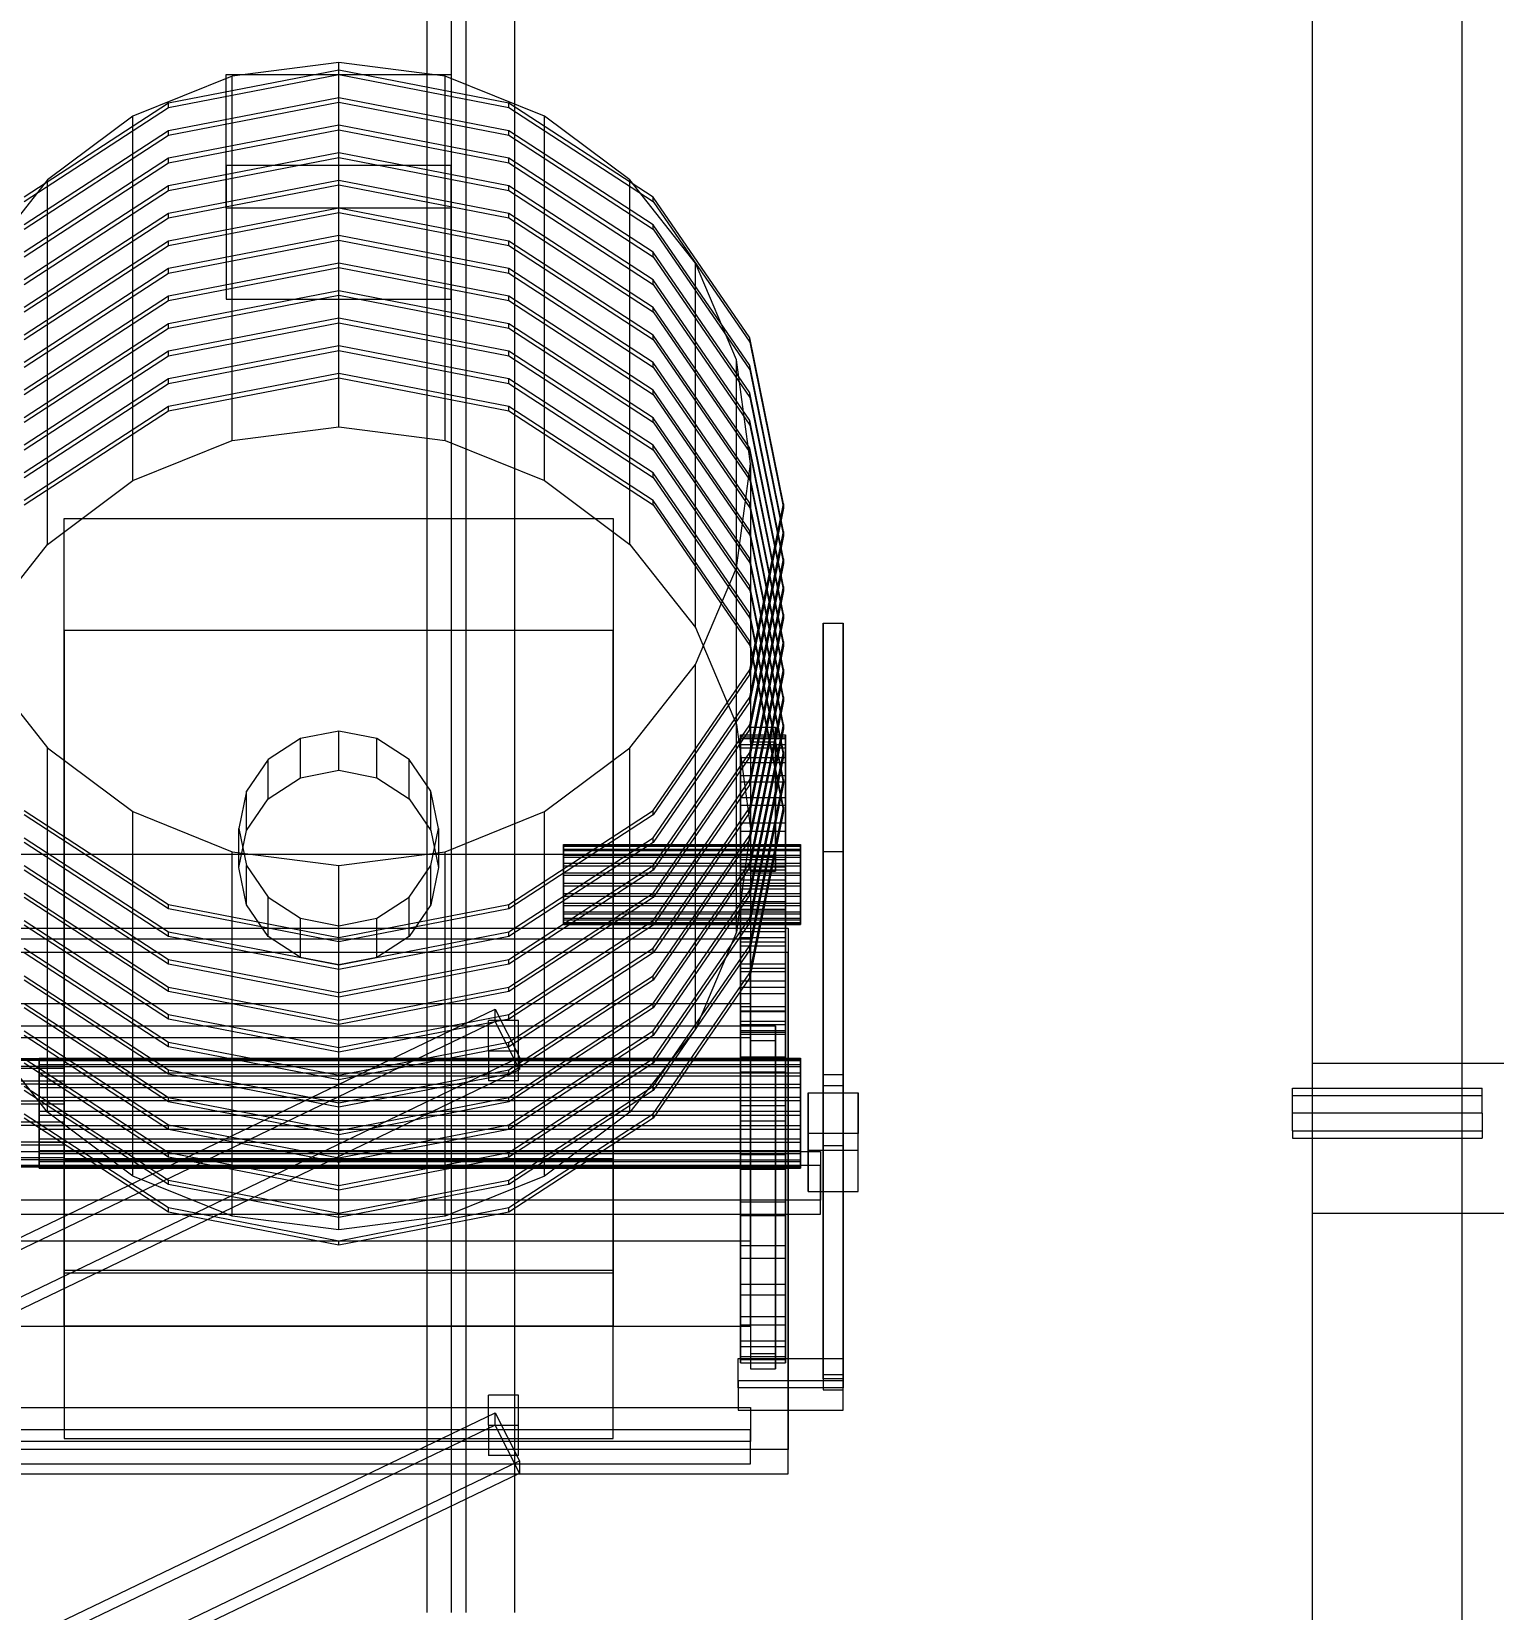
# Model space of a CAD drawing. Header units: millimetres. Extents: x -1970 to 59977, y -50268 to 6837.
# Drawn here: x 1557 to 2142, y -32699 to -32067 of the extents above; entities that cross this region are included whole.
import ezdxf

# ---------------------------------------------------------------- set-up
doc = ezdxf.new("R2010")
doc.units = ezdxf.units.MM
for name, color, linetype, lineweight in [('COTAS_P', 1, 'Continuous', 0), ('frontal_C03', 7, 'Continuous', 0), ('frontal_dosificador', 7, 'Continuous', 0), ('frontal_tolva', 7, 'Continuous', 0)]:
    doc.layers.add(name, color=color, linetype=linetype, lineweight=lineweight)
doc.dimstyles.new('R19_100', dxfattribs={"dimtxt": 250, "dimasz": 150, "dimexe": 150, "dimexo": 80, "dimgap": 100, "dimtad": 1, "dimtih": 1, "dimtoh": 1, "dimdsep": 46, "dimcen": 0.09, "dimadec": 0, "dimazin": 0, "dimtfac": 1, "dimtdec": 4, "dimtofl": 0, "dimtmove": 0, "dimatfit": 3, "dimfxl": 1, "dimtolj": 1, "dimtzin": 0, "dimarcsym": 0})

# ---------------------------------------------------------------- blocks, each defined once
blk = doc.blocks.new('*D40')
at = {"layer": 'COTAS_P', "color": 0, "lineweight": -2, "transparency": 16777216}
for p, q in [((2130, -31400), (2900, -31400)), ((2750, -33850), (2750, -31550)), ((2130, -34000), (2900, -34000))]:
    blk.add_line(p, q, dxfattribs=at)
at = {"layer": 'COTAS_P', "color": 0, "transparency": 16777216}
for points in [[(2725, -31550), (2775, -31550), (2750, -31400)], [(2725, -33850), (2775, -33850), (2750, -34000)]]:
    blk.add_solid(points, dxfattribs=at)
at = {"layer": 'Defpoints', "color": 0, "transparency": 16777216}
for p in [(2050, -31400), (2750, -31400), (2050, -34000)]:
    blk.add_point(p, dxfattribs=at)

msp = doc.modelspace()

# ---------------------------------------------------------------- linework, layer by layer
at = {"layer": 'frontal_C03'}
for p, q in [((1680, -32079.193), (1637.295, -32084.671)), ((1722.705, -32084.671), (1680, -32079.193)), ((1680, -32225.167), (1680, -32079.193)), ((1637.295, -32084.671), (1597.5, -32100.734)), ((1680, -32082.312), (1611.806, -32095.53)), ((1611.806, -32097.327), (1680, -32084.109)), ((1635, -32120.481), (1635, -32083.987)), ((1635, -32083.987), (1725, -32083.987)), ((1635, -32137.583), (1635, -32083.987)), ((1637.295, -32230.646), (1637.295, -32084.671)), ((1748.194, -32095.53), (1680, -32082.312)), ((1680, -32084.109), (1680, -32082.312)), ((1680, -32084.109), (1748.194, -32097.327)), ((1762.5, -32100.734), (1722.705, -32084.671)), ((1722.705, -32230.646), (1722.705, -32084.671)), ((1725, -32083.987), (1725, -32120.481)), ((1725, -32083.987), (1725, -32137.583)), ((1680, -32093.354), (1611.806, -32106.572)), ((1748.194, -32106.572), (1680, -32093.354)), ((1680, -32095.151), (1680, -32093.354)), ((1611.806, -32095.53), (1553.994, -32133.173)), ((1553.994, -32134.969), (1611.806, -32097.327)), ((1611.806, -32108.369), (1680, -32095.151)), ((1611.806, -32097.327), (1611.806, -32095.53)), ((1680, -32095.151), (1748.194, -32108.369)), ((1806.006, -32133.173), (1748.194, -32095.53)), ((1748.194, -32097.327), (1748.194, -32095.53)), ((1748.194, -32097.327), (1806.006, -32134.969)), ((1611.806, -32106.572), (1553.994, -32144.214)), ((1597.5, -32100.734), (1563.327, -32126.286)), ((1597.5, -32246.708), (1597.5, -32100.734)), ((1680, -32104.396), (1611.806, -32117.614)), ((1611.806, -32119.41), (1680, -32106.192)), ((1611.806, -32108.369), (1611.806, -32106.572)), ((1748.194, -32117.614), (1680, -32104.396)), ((1680, -32106.192), (1680, -32104.396)), ((1680, -32106.192), (1748.194, -32119.41)), ((1806.006, -32144.214), (1748.194, -32106.572)), ((1748.194, -32108.369), (1748.194, -32106.572)), ((1796.673, -32126.286), (1762.5, -32100.734)), ((1762.5, -32246.708), (1762.5, -32100.734)), ((1553.994, -32146.011), (1611.806, -32108.369)), ((1748.194, -32108.369), (1806.006, -32146.011)), ((1611.806, -32117.614), (1553.994, -32155.256)), ((1680, -32115.437), (1611.806, -32128.655)), ((1611.806, -32130.452), (1680, -32117.234)), ((1611.806, -32119.41), (1611.806, -32117.614)), ((1748.194, -32128.655), (1680, -32115.437)), ((1680, -32117.234), (1680, -32115.437)), ((1680, -32117.234), (1748.194, -32130.452)), ((1806.006, -32155.256), (1748.194, -32117.614)), ((1748.194, -32119.41), (1748.194, -32117.614)), ((1553.994, -32157.053), (1611.806, -32119.41)), ((1725, -32120.481), (1635, -32120.481)), ((1635, -32120.481), (1635, -32174.076)), ((1725, -32174.076), (1725, -32120.481)), ((1748.194, -32119.41), (1806.006, -32157.053)), ((1563.327, -32126.286), (1537.106, -32159.585)), ((1611.806, -32128.655), (1553.994, -32166.298)), ((1553.994, -32168.094), (1611.806, -32130.452)), ((1563.327, -32272.26), (1563.327, -32126.286)), ((1680, -32126.479), (1611.806, -32139.697)), ((1611.806, -32141.494), (1680, -32128.276)), ((1611.806, -32130.452), (1611.806, -32128.655)), ((1748.194, -32139.697), (1680, -32126.479)), ((1680, -32128.276), (1680, -32126.479)), ((1680, -32128.276), (1748.194, -32141.494)), ((1806.006, -32166.298), (1748.194, -32128.655)), ((1748.194, -32130.452), (1748.194, -32128.655)), ((1748.194, -32130.452), (1806.006, -32168.094)), ((1822.894, -32159.585), (1796.673, -32126.286)), ((1796.673, -32272.26), (1796.673, -32126.286)), ((1680, -32137.521), (1611.806, -32150.739)), ((1725, -32137.583), (1635, -32137.583)), ((1635, -32137.583), (1635, -32174.076)), ((1748.194, -32150.739), (1680, -32137.521)), ((1680, -32139.317), (1680, -32137.521)), ((1725, -32174.076), (1725, -32137.583)), ((1844.635, -32189.508), (1806.006, -32133.173)), ((1806.006, -32134.969), (1806.006, -32133.173)), ((1806.006, -32134.969), (1844.635, -32191.305)), ((1611.806, -32139.697), (1553.994, -32177.339)), ((1553.994, -32179.136), (1611.806, -32141.494)), ((1611.806, -32152.535), (1680, -32139.317)), ((1611.806, -32141.494), (1611.806, -32139.697)), ((1680, -32139.317), (1748.194, -32152.535)), ((1806.006, -32177.339), (1748.194, -32139.697)), ((1748.194, -32141.494), (1748.194, -32139.697)), ((1748.194, -32141.494), (1806.006, -32179.136)), ((1844.635, -32200.55), (1806.006, -32144.214)), ((1806.006, -32146.011), (1806.006, -32144.214)), ((1611.806, -32150.739), (1553.994, -32188.381)), ((1680, -32148.562), (1611.806, -32161.78)), ((1611.806, -32163.577), (1680, -32150.359)), ((1611.806, -32152.535), (1611.806, -32150.739)), ((1748.194, -32161.78), (1680, -32148.562)), ((1680, -32150.359), (1680, -32148.562)), ((1680, -32150.359), (1748.194, -32163.577)), ((1806.006, -32188.381), (1748.194, -32150.739)), ((1748.194, -32152.535), (1748.194, -32150.739)), ((1806.006, -32146.011), (1844.635, -32202.346)), ((1553.994, -32190.178), (1611.806, -32152.535)), ((1748.194, -32152.535), (1806.006, -32190.178)), ((1844.635, -32211.591), (1806.006, -32155.256)), ((1806.006, -32157.053), (1806.006, -32155.256)), ((1806.006, -32157.053), (1844.635, -32213.388)), ((1611.806, -32161.78), (1553.994, -32199.423)), ((1680, -32159.604), (1611.806, -32172.822)), ((1611.806, -32174.619), (1680, -32161.401)), ((1611.806, -32163.577), (1611.806, -32161.78)), ((1748.194, -32172.822), (1680, -32159.604)), ((1680, -32161.401), (1680, -32159.604)), ((1680, -32161.401), (1748.194, -32174.619)), ((1806.006, -32199.423), (1748.194, -32161.78)), ((1748.194, -32163.577), (1748.194, -32161.78)), ((1839.378, -32198.364), (1822.894, -32159.585)), ((1822.894, -32305.56), (1822.894, -32159.585)), ((1553.994, -32201.219), (1611.806, -32163.577)), ((1748.194, -32163.577), (1806.006, -32201.219)), ((1844.635, -32222.633), (1806.006, -32166.298)), ((1806.006, -32168.094), (1806.006, -32166.298)), ((1806.006, -32168.094), (1844.635, -32224.43)), ((1611.806, -32172.822), (1553.994, -32210.464)), ((1553.994, -32212.261), (1611.806, -32174.619)), ((1680, -32170.646), (1611.806, -32183.864)), ((1611.806, -32185.66), (1680, -32172.442)), ((1611.806, -32174.619), (1611.806, -32172.822)), ((1635, -32174.076), (1725, -32174.076)), ((1748.194, -32183.864), (1680, -32170.646)), ((1680, -32172.442), (1680, -32170.646)), ((1680, -32172.442), (1748.194, -32185.66)), ((1806.006, -32210.464), (1748.194, -32172.822)), ((1748.194, -32174.619), (1748.194, -32172.822)), ((1748.194, -32174.619), (1806.006, -32212.261)), ((1680, -32181.687), (1611.806, -32194.905)), ((1748.194, -32194.905), (1680, -32181.687)), ((1680, -32183.484), (1680, -32181.687)), ((1844.635, -32233.675), (1806.006, -32177.339)), ((1806.006, -32179.136), (1806.006, -32177.339)), ((1806.006, -32179.136), (1844.635, -32235.471)), ((1611.806, -32183.864), (1553.994, -32221.506)), ((1553.994, -32223.303), (1611.806, -32185.66)), ((1611.806, -32196.702), (1680, -32183.484)), ((1611.806, -32185.66), (1611.806, -32183.864)), ((1680, -32183.484), (1748.194, -32196.702)), ((1806.006, -32221.506), (1748.194, -32183.864)), ((1748.194, -32185.66), (1748.194, -32183.864)), ((1748.194, -32185.66), (1806.006, -32223.303)), ((1844.635, -32244.716), (1806.006, -32188.381)), ((1806.006, -32190.178), (1806.006, -32188.381)), ((1611.806, -32194.905), (1553.994, -32232.548)), ((1680, -32192.729), (1611.806, -32205.947)), ((1611.806, -32207.744), (1680, -32194.526)), ((1611.806, -32196.702), (1611.806, -32194.905)), ((1748.194, -32205.947), (1680, -32192.729)), ((1680, -32194.526), (1680, -32192.729)), ((1680, -32194.526), (1748.194, -32207.744)), ((1806.006, -32232.548), (1748.194, -32194.905)), ((1748.194, -32196.702), (1748.194, -32194.905)), ((1806.006, -32190.178), (1844.635, -32246.513)), ((1858.2, -32255.96), (1844.635, -32189.508)), ((1844.635, -32191.305), (1844.635, -32189.508)), ((1844.635, -32191.305), (1858.2, -32257.757)), ((1553.994, -32234.344), (1611.806, -32196.702)), ((1748.194, -32196.702), (1806.006, -32234.344)), ((1844.635, -32255.758), (1806.006, -32199.423)), ((1806.006, -32201.219), (1806.006, -32199.423)), ((1806.006, -32201.219), (1844.635, -32257.555)), ((1845, -32239.978), (1839.378, -32198.364)), ((1839.378, -32344.338), (1839.378, -32198.364)), ((1858.2, -32267.002), (1844.635, -32200.55)), ((1844.635, -32202.346), (1844.635, -32200.55)), ((1611.806, -32205.947), (1553.994, -32243.589)), ((1680, -32203.771), (1611.806, -32216.989)), ((1611.806, -32218.785), (1680, -32205.567)), ((1611.806, -32207.744), (1611.806, -32205.947)), ((1748.194, -32216.989), (1680, -32203.771)), ((1680, -32205.567), (1680, -32203.771)), ((1680, -32205.567), (1748.194, -32218.785)), ((1806.006, -32243.589), (1748.194, -32205.947)), ((1748.194, -32207.744), (1748.194, -32205.947)), ((1844.635, -32202.346), (1858.2, -32268.799)), ((1553.994, -32245.386), (1611.806, -32207.744)), ((1748.194, -32207.744), (1806.006, -32245.386)), ((1844.635, -32266.8), (1806.006, -32210.464)), ((1806.006, -32212.261), (1806.006, -32210.464)), ((1806.006, -32212.261), (1844.635, -32268.596)), ((1858.2, -32278.044), (1844.635, -32211.591)), ((1844.635, -32213.388), (1844.635, -32211.591)), ((1844.635, -32213.388), (1858.2, -32279.84)), ((1611.806, -32216.989), (1553.994, -32254.631)), ((1553.994, -32256.428), (1611.806, -32218.785)), ((1611.806, -32218.785), (1611.806, -32216.989)), ((1806.006, -32254.631), (1748.194, -32216.989)), ((1748.194, -32218.785), (1748.194, -32216.989)), ((1748.194, -32218.785), (1806.006, -32256.428)), ((1637.295, -32230.646), (1680, -32225.167)), ((1680, -32225.167), (1722.705, -32230.646)), ((1844.635, -32277.841), (1806.006, -32221.506)), ((1806.006, -32223.303), (1806.006, -32221.506)), ((1806.006, -32223.303), (1844.635, -32279.638)), ((1858.2, -32289.085), (1844.635, -32222.633)), ((1844.635, -32224.43), (1844.635, -32222.633)), ((1844.635, -32224.43), (1858.2, -32290.882)), ((1597.5, -32246.708), (1637.295, -32230.646)), ((1722.705, -32230.646), (1762.5, -32246.708)), ((1844.635, -32288.883), (1806.006, -32232.548)), ((1806.006, -32234.344), (1806.006, -32232.548)), ((1806.006, -32234.344), (1844.635, -32290.68)), ((1858.2, -32300.127), (1844.635, -32233.675)), ((1844.635, -32235.471), (1844.635, -32233.675)), ((1844.635, -32235.471), (1858.2, -32301.924)), ((1844.635, -32299.925), (1806.006, -32243.589)), ((1806.006, -32245.386), (1806.006, -32243.589)), ((1806.006, -32245.386), (1844.635, -32301.721)), ((1839.378, -32281.592), (1845, -32239.978)), ((1858.2, -32311.169), (1844.635, -32244.716)), ((1844.635, -32246.513), (1844.635, -32244.716)), ((1845, -32239.978), (1845, -32385.953)), ((1563.327, -32272.26), (1597.5, -32246.708)), ((1762.5, -32246.708), (1796.673, -32272.26)), ((1844.635, -32246.513), (1858.2, -32312.965)), ((1844.635, -32310.966), (1806.006, -32254.631)), ((1806.006, -32256.428), (1806.006, -32254.631)), ((1806.006, -32256.428), (1844.635, -32312.763)), ((1858.2, -32322.21), (1844.635, -32255.758)), ((1844.635, -32257.555), (1844.635, -32255.758)), ((1844.635, -32322.413), (1858.2, -32255.96)), ((1844.635, -32257.555), (1858.2, -32324.007)), ((1858.2, -32257.757), (1844.635, -32324.209)), ((1858.2, -32255.96), (1858.2, -32257.757)), ((1570, -32306.731), (1570, -32261.816)), ((1570, -32261.816), (1790, -32261.816)), ((1570, -32519.072), (1570, -32261.816)), ((1790, -32261.816), (1790, -32306.731)), ((1790, -32261.816), (1790, -32519.072)), ((1858.2, -32333.252), (1844.635, -32266.8)), ((1844.635, -32268.596), (1844.635, -32266.8)), ((1844.635, -32333.454), (1858.2, -32267.002)), ((1844.635, -32268.596), (1858.2, -32335.049)), ((1858.2, -32268.799), (1844.635, -32335.251)), ((1858.2, -32267.002), (1858.2, -32268.799)), ((1537.106, -32305.56), (1563.327, -32272.26)), ((1796.673, -32272.26), (1822.894, -32305.56)), ((1822.894, -32320.371), (1839.378, -32281.592)), ((1839.378, -32427.567), (1839.378, -32281.592)), ((1858.2, -32344.294), (1844.635, -32277.841)), ((1844.635, -32279.638), (1844.635, -32277.841)), ((1844.635, -32344.496), (1858.2, -32278.044)), ((1844.635, -32279.638), (1858.2, -32346.09)), ((1858.2, -32279.84), (1844.635, -32346.293)), ((1858.2, -32278.044), (1858.2, -32279.84)), ((1858.2, -32355.335), (1844.635, -32288.883)), ((1844.635, -32290.68), (1844.635, -32288.883)), ((1844.635, -32355.538), (1858.2, -32289.085)), ((1858.2, -32289.085), (1858.2, -32290.882)), ((1844.635, -32290.68), (1858.2, -32357.132)), ((1858.2, -32290.882), (1844.635, -32357.334)), ((1858.2, -32366.377), (1844.635, -32299.925)), ((1844.635, -32301.721), (1844.635, -32299.925)), ((1844.635, -32366.579), (1858.2, -32300.127)), ((1844.635, -32301.721), (1858.2, -32368.174)), ((1858.2, -32301.924), (1844.635, -32368.376)), ((1858.2, -32300.127), (1858.2, -32301.924)), ((1790, -32306.731), (1570, -32306.731)), ((1570, -32306.731), (1570, -32563.988)), ((1790, -32563.988), (1790, -32306.731)), ((1822.894, -32305.56), (1839.378, -32344.338)), ((1874, -32513.079), (1874, -32303.742)), ((1874, -32303.742), (1882, -32303.742)), ((1874, -32303.742), (1874, -32395.331)), ((1882, -32303.742), (1882, -32513.079)), ((1882, -32395.331), (1882, -32303.742)), ((1858.2, -32377.419), (1844.635, -32310.966)), ((1844.635, -32312.763), (1844.635, -32310.966)), ((1844.635, -32377.621), (1858.2, -32311.169)), ((1844.635, -32312.763), (1858.2, -32379.215)), ((1858.2, -32312.965), (1844.635, -32379.418)), ((1858.2, -32311.169), (1858.2, -32312.965)), ((1537.106, -32320.371), (1563.327, -32353.67)), ((1796.673, -32353.67), (1822.894, -32320.371)), ((1822.894, -32466.345), (1822.894, -32320.371)), ((1806.006, -32378.748), (1844.635, -32322.413)), ((1844.635, -32324.209), (1806.006, -32380.545)), ((1844.635, -32388.663), (1858.2, -32322.21)), ((1844.635, -32324.209), (1844.635, -32322.413)), ((1858.2, -32324.007), (1844.635, -32390.459)), ((1858.2, -32322.21), (1858.2, -32324.007)), ((1806.006, -32389.79), (1844.635, -32333.454)), ((1844.635, -32399.704), (1858.2, -32333.252)), ((1844.635, -32335.251), (1844.635, -32333.454)), ((1858.2, -32333.252), (1858.2, -32335.049)), ((1844.635, -32335.251), (1806.006, -32391.586)), ((1858.2, -32335.049), (1844.635, -32401.501)), ((1806.006, -32400.832), (1844.635, -32344.496)), ((1844.635, -32346.293), (1806.006, -32402.628)), ((1839.378, -32344.338), (1845, -32385.953)), ((1844.635, -32410.746), (1858.2, -32344.294)), ((1844.635, -32346.293), (1844.635, -32344.496)), ((1858.2, -32346.09), (1844.635, -32412.543)), ((1845, -32351.467), (1845, -32345.473)), ((1845, -32345.473), (1855, -32345.473)), ((1845, -32345.473), (1845, -32397.103)), ((1855, -32345.473), (1855, -32351.467)), ((1855, -32397.103), (1855, -32345.473)), ((1858.2, -32344.294), (1858.2, -32346.09)), ((1664.693, -32349.941), (1651.716, -32358.391)), ((1680, -32346.974), (1664.693, -32349.941)), ((1664.693, -32365.662), (1664.693, -32349.941)), ((1695.307, -32349.941), (1680, -32346.974)), ((1680, -32362.695), (1680, -32346.974)), ((1708.284, -32358.391), (1695.307, -32349.941)), ((1695.307, -32365.662), (1695.307, -32349.941)), ((1841, -32349.943), (1841, -32348.438)), ((1841, -32348.438), (1841, -32349.237)), ((1841, -32348.438), (1859, -32348.438)), ((1841, -32349.237), (1841, -32352.31)), ((1841, -32349.237), (1859, -32349.237)), ((1841, -32353.695), (1841, -32349.943)), ((1841, -32349.943), (1859, -32349.943)), ((1841, -32352.31), (1841, -32357.54)), ((1841, -32352.31), (1859, -32352.31)), ((1855, -32351.467), (1845, -32351.467)), ((1845, -32351.467), (1845, -32403.097)), ((1855, -32351.467), (1855, -32403.097)), ((1859, -32349.237), (1859, -32348.438)), ((1859, -32348.438), (1859, -32349.943)), ((1859, -32352.31), (1859, -32349.237)), ((1859, -32349.943), (1859, -32353.695)), ((1859, -32357.54), (1859, -32352.31)), ((1563.327, -32353.67), (1597.5, -32379.222)), ((1563.327, -32499.645), (1563.327, -32353.67)), ((1651.716, -32358.391), (1643.045, -32371.036)), ((1651.716, -32374.111), (1651.716, -32358.391)), ((1716.955, -32371.036), (1708.284, -32358.391)), ((1708.284, -32374.111), (1708.284, -32358.391)), ((1762.5, -32379.222), (1796.673, -32353.67)), ((1796.673, -32499.645), (1796.673, -32353.67)), ((1806.006, -32411.873), (1844.635, -32355.538)), ((1844.635, -32357.334), (1806.006, -32413.67)), ((1841, -32359.55), (1841, -32353.695)), ((1841, -32353.695), (1859, -32353.695)), ((1841, -32357.54), (1841, -32364.724)), ((1841, -32357.54), (1859, -32357.54)), ((1844.635, -32421.788), (1858.2, -32355.335)), ((1844.635, -32357.334), (1844.635, -32355.538)), ((1858.2, -32357.132), (1844.635, -32423.584)), ((1858.2, -32355.335), (1858.2, -32357.132)), ((1859, -32353.695), (1859, -32359.55)), ((1859, -32364.724), (1859, -32357.54)), ((1664.693, -32365.662), (1680, -32362.695)), ((1680, -32362.695), (1695.307, -32365.662)), ((1841, -32367.282), (1841, -32359.55)), ((1841, -32359.55), (1859, -32359.55)), ((1841, -32364.724), (1841, -32373.587)), ((1841, -32364.724), (1859, -32364.724)), ((1859, -32359.55), (1859, -32367.282)), ((1859, -32373.587), (1859, -32364.724)), ((1643.045, -32371.036), (1640, -32385.953)), ((1643.045, -32386.757), (1643.045, -32371.036)), ((1651.716, -32374.111), (1664.693, -32365.662)), ((1695.307, -32365.662), (1708.284, -32374.111)), ((1720, -32385.953), (1716.955, -32371.036)), ((1716.955, -32386.757), (1716.955, -32371.036)), ((1806.006, -32422.915), (1844.635, -32366.579)), ((1844.635, -32368.376), (1806.006, -32424.711)), ((1841, -32376.596), (1841, -32367.282)), ((1841, -32367.282), (1859, -32367.282)), ((1844.635, -32432.829), (1858.2, -32366.377)), ((1844.635, -32368.376), (1844.635, -32366.579)), ((1858.2, -32368.174), (1844.635, -32434.626)), ((1858.2, -32366.377), (1858.2, -32368.174)), ((1859, -32367.282), (1859, -32376.596)), ((1643.045, -32386.757), (1651.716, -32374.111)), ((1708.284, -32374.111), (1716.955, -32386.757)), ((1806.006, -32433.957), (1844.635, -32377.621)), ((1841, -32373.587), (1841, -32383.788)), ((1841, -32373.587), (1859, -32373.587)), ((1841, -32387.131), (1841, -32376.596)), ((1841, -32376.596), (1859, -32376.596)), ((1844.635, -32443.871), (1858.2, -32377.419)), ((1844.635, -32379.418), (1844.635, -32377.621)), ((1858.2, -32377.419), (1858.2, -32379.215)), ((1859, -32383.788), (1859, -32373.587)), ((1859, -32376.596), (1859, -32387.131)), ((1553.994, -32378.748), (1611.806, -32416.39)), ((1611.806, -32418.187), (1553.994, -32380.545)), ((1597.5, -32379.222), (1637.295, -32395.285)), ((1597.5, -32525.197), (1597.5, -32379.222)), ((1722.705, -32395.285), (1762.5, -32379.222)), ((1748.194, -32416.39), (1806.006, -32378.748)), ((1806.006, -32380.545), (1748.194, -32418.187)), ((1762.5, -32525.197), (1762.5, -32379.222)), ((1806.006, -32380.545), (1806.006, -32378.748)), ((1844.635, -32379.418), (1806.006, -32435.753)), ((1841, -32383.788), (1841, -32394.936)), ((1841, -32383.788), (1859, -32383.788)), ((1858.2, -32379.215), (1844.635, -32445.668)), ((1859, -32394.936), (1859, -32383.788)), ((1553.994, -32389.79), (1611.806, -32427.432)), ((1640, -32385.953), (1643.045, -32400.869)), ((1640, -32401.673), (1640, -32385.953)), ((1640, -32401.673), (1643.045, -32386.757)), ((1716.955, -32400.869), (1720, -32385.953)), ((1716.955, -32386.757), (1720, -32401.673)), ((1720, -32385.953), (1720, -32401.673)), ((1748.194, -32427.432), (1806.006, -32389.79)), ((1806.006, -32444.998), (1844.635, -32388.663)), ((1806.006, -32391.586), (1806.006, -32389.79)), ((1844.635, -32390.459), (1806.006, -32446.795)), ((1845, -32385.953), (1839.378, -32427.567)), ((1841, -32398.485), (1841, -32387.131)), ((1841, -32387.131), (1859, -32387.131)), ((1844.635, -32390.459), (1844.635, -32388.663)), ((1859, -32387.131), (1859, -32398.485)), ((1515, -32396.272), (1845, -32396.272)), ((1611.806, -32429.229), (1553.994, -32391.586)), ((1637.295, -32395.285), (1680, -32400.763)), ((1637.295, -32541.259), (1637.295, -32395.285)), ((1680, -32400.763), (1722.705, -32395.285)), ((1722.705, -32541.259), (1722.705, -32395.285)), ((1806.006, -32391.586), (1748.194, -32429.229)), ((1770, -32392.819), (1770, -32392.42)), ((1770, -32392.42), (1770, -32393.111)), ((1770, -32392.42), (1865, -32392.42)), ((1770, -32394.28), (1770, -32392.819)), ((1770, -32392.819), (1865, -32392.819)), ((1770, -32393.111), (1770, -32394.845)), ((1770, -32393.111), (1865, -32393.111)), ((1770, -32396.704), (1770, -32394.28)), ((1770, -32394.28), (1865, -32394.28)), ((1770, -32394.845), (1770, -32397.503)), ((1770, -32394.845), (1865, -32394.845)), ((1770, -32399.926), (1770, -32396.704)), ((1770, -32396.704), (1865, -32396.704)), ((1841, -32394.936), (1841, -32406.601)), ((1859, -32394.936), (1841, -32394.936)), ((1845, -32396.272), (1845, -32551.229)), ((1845, -32396.272), (1845, -32430.378)), ((1855, -32397.103), (1845, -32397.103)), ((1845, -32397.103), (1845, -32403.097)), ((1855, -32403.097), (1855, -32397.103)), ((1859, -32406.601), (1859, -32394.936)), ((1865, -32393.111), (1865, -32392.42)), ((1865, -32392.42), (1865, -32392.819)), ((1865, -32392.819), (1865, -32394.28)), ((1865, -32394.845), (1865, -32393.111)), ((1865, -32394.28), (1865, -32396.704)), ((1865, -32397.503), (1865, -32394.845)), ((1865, -32396.704), (1865, -32399.926)), ((1882, -32395.331), (1874, -32395.331)), ((1874, -32395.331), (1874, -32604.669)), ((1882, -32604.669), (1882, -32395.331)), ((1553.994, -32400.832), (1611.806, -32438.474)), ((1611.806, -32440.27), (1553.994, -32402.628)), ((1643.045, -32416.589), (1640, -32401.673)), ((1643.045, -32400.869), (1651.716, -32413.514)), ((1643.045, -32416.589), (1643.045, -32400.869)), ((1680, -32546.738), (1680, -32400.763)), ((1708.284, -32413.514), (1716.955, -32400.869)), ((1716.955, -32416.589), (1716.955, -32400.869)), ((1720, -32401.673), (1716.955, -32416.589)), ((1748.194, -32438.474), (1806.006, -32400.832)), ((1806.006, -32402.628), (1748.194, -32440.27)), ((1770, -32397.503), (1770, -32400.904)), ((1770, -32397.503), (1865, -32397.503)), ((1770, -32403.726), (1770, -32399.926)), ((1770, -32399.926), (1865, -32399.926)), ((1770, -32400.904), (1770, -32404.817)), ((1770, -32400.904), (1865, -32400.904)), ((1806.006, -32456.04), (1844.635, -32399.704)), ((1806.006, -32402.628), (1806.006, -32400.832)), ((1844.635, -32401.501), (1806.006, -32457.836)), ((1841, -32410.22), (1841, -32398.485)), ((1841, -32398.485), (1859, -32398.485)), ((1841, -32402.554), (1841, -32400.045)), ((1841, -32400.045), (1841, -32401.378)), ((1841, -32400.045), (1859, -32400.045)), ((1841, -32401.378), (1841, -32406.5)), ((1841, -32401.378), (1859, -32401.378)), ((1841, -32408.808), (1841, -32402.554)), ((1841, -32402.554), (1859, -32402.554)), ((1844.635, -32401.501), (1844.635, -32399.704)), ((1845, -32403.097), (1855, -32403.097)), ((1859, -32398.485), (1859, -32410.22)), ((1859, -32401.378), (1859, -32400.045)), ((1859, -32400.045), (1859, -32402.554)), ((1859, -32406.5), (1859, -32401.378)), ((1859, -32402.554), (1859, -32408.808)), ((1865, -32400.904), (1865, -32397.503)), ((1865, -32399.926), (1865, -32403.726)), ((1865, -32404.817), (1865, -32400.904)), ((1770, -32407.846), (1770, -32403.726)), ((1770, -32403.726), (1865, -32403.726)), ((1770, -32404.817), (1770, -32408.975)), ((1865, -32404.817), (1770, -32404.817)), ((1770, -32412.003), (1770, -32407.846)), ((1770, -32407.846), (1865, -32407.846)), ((1770, -32408.975), (1770, -32413.094)), ((1770, -32408.975), (1865, -32408.975)), ((1841, -32406.5), (1841, -32415.216)), ((1841, -32406.5), (1859, -32406.5)), ((1841, -32406.601), (1841, -32418.336)), ((1841, -32406.601), (1859, -32406.601)), ((1841, -32418.566), (1841, -32408.808)), ((1841, -32408.808), (1859, -32408.808)), ((1859, -32415.216), (1859, -32406.5)), ((1859, -32418.336), (1859, -32406.601)), ((1859, -32408.808), (1859, -32418.566)), ((1865, -32403.726), (1865, -32407.846)), ((1865, -32408.975), (1865, -32404.817)), ((1865, -32407.846), (1865, -32412.003)), ((1865, -32413.094), (1865, -32408.975)), ((1553.994, -32411.873), (1611.806, -32449.515)), ((1611.806, -32451.312), (1553.994, -32413.67)), ((1651.716, -32413.514), (1664.693, -32421.964)), ((1651.716, -32429.235), (1651.716, -32413.514)), ((1695.307, -32421.964), (1708.284, -32413.514)), ((1708.284, -32429.235), (1708.284, -32413.514)), ((1748.194, -32449.515), (1806.006, -32411.873)), ((1806.006, -32413.67), (1748.194, -32451.312)), ((1770, -32415.916), (1770, -32412.003)), ((1770, -32412.003), (1865, -32412.003)), ((1770, -32413.094), (1770, -32416.894)), ((1770, -32413.094), (1865, -32413.094)), ((1770, -32419.318), (1770, -32415.916)), ((1770, -32415.916), (1865, -32415.916)), ((1806.006, -32467.082), (1844.635, -32410.746)), ((1806.006, -32413.67), (1806.006, -32411.873)), ((1844.635, -32412.543), (1806.006, -32468.878)), ((1841, -32421.885), (1841, -32410.22)), ((1841, -32410.22), (1859, -32410.22)), ((1841, -32415.216), (1841, -32427.189)), ((1841, -32415.216), (1859, -32415.216)), ((1844.635, -32412.543), (1844.635, -32410.746)), ((1859, -32410.22), (1859, -32421.885)), ((1859, -32427.189), (1859, -32415.216)), ((1865, -32412.003), (1865, -32415.916)), ((1865, -32416.894), (1865, -32413.094)), ((1865, -32415.916), (1865, -32419.318)), ((1611.806, -32416.39), (1680, -32429.609)), ((1611.806, -32418.187), (1611.806, -32416.39)), ((1680, -32431.405), (1611.806, -32418.187)), ((1651.716, -32429.235), (1643.045, -32416.589)), ((1664.693, -32421.964), (1680, -32424.931)), ((1664.693, -32437.684), (1664.693, -32421.964)), ((1680, -32429.609), (1748.194, -32416.39)), ((1748.194, -32418.187), (1680, -32431.405)), ((1680, -32424.931), (1695.307, -32421.964)), ((1695.307, -32437.684), (1695.307, -32421.964)), ((1716.955, -32416.589), (1708.284, -32429.235)), ((1748.194, -32418.187), (1748.194, -32416.39)), ((1770, -32416.894), (1770, -32420.116)), ((1770, -32416.894), (1865, -32416.894)), ((1770, -32421.976), (1770, -32419.318)), ((1770, -32419.318), (1865, -32419.318)), ((1770, -32420.116), (1770, -32422.54)), ((1770, -32420.116), (1865, -32420.116)), ((1770, -32423.709), (1770, -32421.976)), ((1770, -32421.976), (1865, -32421.976)), ((1806.006, -32478.123), (1844.635, -32421.788)), ((1841, -32418.336), (1841, -32429.689)), ((1841, -32418.336), (1859, -32418.336)), ((1841, -32431.454), (1841, -32418.566)), ((1841, -32418.566), (1859, -32418.566)), ((1841, -32433.032), (1841, -32421.885)), ((1841, -32421.885), (1859, -32421.885)), ((1844.635, -32423.584), (1844.635, -32421.788)), ((1859, -32429.689), (1859, -32418.336)), ((1859, -32418.566), (1859, -32431.454)), ((1859, -32421.885), (1859, -32433.032)), ((1865, -32420.116), (1865, -32416.894)), ((1865, -32419.318), (1865, -32421.976)), ((1865, -32422.54), (1865, -32420.116)), ((1865, -32421.976), (1865, -32423.709)), ((1500, -32425.886), (1860, -32425.886)), ((1553.994, -32422.915), (1611.806, -32460.557)), ((1611.806, -32462.354), (1553.994, -32424.711)), ((1611.806, -32427.432), (1680, -32440.65)), ((1611.806, -32429.229), (1611.806, -32427.432)), ((1680, -32440.651), (1680, -32424.931)), ((1680, -32440.65), (1748.194, -32427.432)), ((1748.194, -32460.557), (1806.006, -32422.915)), ((1806.006, -32424.711), (1748.194, -32462.354)), ((1748.194, -32429.229), (1748.194, -32427.432)), ((1770, -32422.54), (1770, -32424.002)), ((1770, -32422.54), (1865, -32422.54)), ((1770, -32424.4), (1770, -32423.709)), ((1770, -32423.709), (1865, -32423.709)), ((1770, -32424.002), (1770, -32424.4)), ((1770, -32424.002), (1865, -32424.002)), ((1770, -32424.4), (1865, -32424.4)), ((1806.006, -32424.711), (1806.006, -32422.915)), ((1844.635, -32423.584), (1806.006, -32479.92)), ((1839.378, -32427.567), (1822.894, -32466.345)), ((1841, -32427.189), (1841, -32441.961)), ((1841, -32427.189), (1859, -32427.189)), ((1859, -32441.961), (1859, -32427.189)), ((1860, -32425.886), (1860, -32634.742)), ((1860, -32425.886), (1860, -32435.631)), ((1865, -32424.002), (1865, -32422.54)), ((1865, -32423.709), (1865, -32424.4)), ((1865, -32424.4), (1865, -32424.002)), ((1845, -32430.378), (1515, -32430.378)), ((1553.994, -32433.957), (1611.806, -32471.599)), ((1680, -32442.447), (1611.806, -32429.229)), ((1664.693, -32437.684), (1651.716, -32429.235)), ((1748.194, -32429.229), (1680, -32442.447)), ((1680, -32431.405), (1680, -32429.609)), ((1708.284, -32429.235), (1695.307, -32437.684)), ((1748.194, -32471.599), (1806.006, -32433.957)), ((1806.006, -32489.165), (1844.635, -32432.829)), ((1806.006, -32435.753), (1806.006, -32433.957)), ((1844.635, -32434.626), (1806.006, -32490.961)), ((1841, -32429.689), (1841, -32440.225)), ((1841, -32429.689), (1859, -32429.689)), ((1841, -32446.975), (1841, -32431.454)), ((1841, -32431.454), (1859, -32431.454)), ((1841, -32443.234), (1841, -32433.032)), ((1841, -32433.032), (1859, -32433.032)), ((1844.635, -32434.626), (1844.635, -32432.829)), ((1845, -32585.335), (1845, -32430.378)), ((1859, -32440.225), (1859, -32429.689)), ((1859, -32431.454), (1859, -32446.975)), ((1859, -32433.032), (1859, -32443.234)), ((1860, -32435.631), (1500, -32435.631)), ((1611.806, -32473.395), (1553.994, -32435.753)), ((1611.806, -32438.474), (1680, -32451.692)), ((1611.806, -32440.27), (1611.806, -32438.474)), ((1680, -32453.488), (1611.806, -32440.27)), ((1680, -32440.651), (1664.693, -32437.684)), ((1695.307, -32437.684), (1680, -32440.651)), ((1680, -32451.692), (1748.194, -32438.474)), ((1748.194, -32440.27), (1680, -32453.488)), ((1680, -32442.447), (1680, -32440.65)), ((1806.006, -32435.753), (1748.194, -32473.395)), ((1748.194, -32440.27), (1748.194, -32438.474)), ((1841, -32440.225), (1841, -32449.538)), ((1841, -32440.225), (1859, -32440.225)), ((1859, -32449.538), (1859, -32440.225)), ((1860, -32644.487), (1860, -32435.631)), ((1553.994, -32444.998), (1611.806, -32482.64)), ((1611.806, -32484.437), (1553.994, -32446.795)), ((1748.194, -32482.64), (1806.006, -32444.998)), ((1806.006, -32446.795), (1748.194, -32484.437)), ((1806.006, -32500.207), (1844.635, -32443.871)), ((1806.006, -32446.795), (1806.006, -32444.998)), ((1844.635, -32445.668), (1806.006, -32502.003)), ((1841, -32441.961), (1841, -32458.963)), ((1841, -32441.961), (1859, -32441.961)), ((1841, -32452.097), (1841, -32443.234)), ((1841, -32443.234), (1859, -32443.234)), ((1841, -32464.535), (1841, -32446.975)), ((1841, -32446.975), (1859, -32446.975)), ((1844.635, -32445.668), (1844.635, -32443.871)), ((1859, -32458.963), (1859, -32441.961)), ((1859, -32443.234), (1859, -32452.097)), ((1859, -32446.975), (1859, -32464.535)), ((1611.806, -32449.515), (1680, -32462.734)), ((1611.806, -32451.312), (1611.806, -32449.515)), ((1680, -32464.53), (1611.806, -32451.312)), ((1680, -32462.734), (1748.194, -32449.515)), ((1748.194, -32451.312), (1680, -32464.53)), ((1680, -32453.488), (1680, -32451.692)), ((1748.194, -32451.312), (1748.194, -32449.515)), ((1841, -32449.538), (1841, -32457.271)), ((1841, -32449.538), (1859, -32449.538)), ((1841, -32459.281), (1841, -32452.097)), ((1841, -32452.097), (1859, -32452.097)), ((1859, -32457.271), (1859, -32449.538)), ((1859, -32452.097), (1859, -32459.281)), ((1465, -32456.14), (1845, -32456.14)), ((1475.132, -32586.921), (1742.632, -32458.293)), ((1553.994, -32456.04), (1611.806, -32493.682)), ((1611.806, -32495.479), (1553.994, -32457.836)), ((1742.632, -32463.234), (1742.632, -32458.293)), ((1742.632, -32458.293), (1752.368, -32477.518)), ((1748.194, -32493.682), (1806.006, -32456.04)), ((1806.006, -32457.836), (1748.194, -32495.479)), ((1806.006, -32457.836), (1806.006, -32456.04)), ((1841, -32457.271), (1841, -32463.125)), ((1841, -32457.271), (1859, -32457.271)), ((1841, -32458.963), (1841, -32477.542)), ((1841, -32458.963), (1859, -32458.963)), ((1841, -32464.51), (1841, -32459.281)), ((1841, -32459.281), (1859, -32459.281)), ((1845, -32456.14), (1845, -32465.123)), ((1845, -32456.14), (1845, -32469.782)), ((1859, -32463.125), (1859, -32457.271)), ((1859, -32477.542), (1859, -32458.963)), ((1859, -32459.281), (1859, -32464.51)), ((1845, -32465.123), (1465, -32465.123)), ((1742.632, -32463.234), (1475.132, -32591.862)), ((1563.327, -32499.645), (1537.106, -32466.345)), ((1611.806, -32460.557), (1680, -32473.775)), ((1611.806, -32462.354), (1611.806, -32460.557)), ((1680, -32475.572), (1611.806, -32462.354)), ((1680, -32473.775), (1748.194, -32460.557)), ((1748.194, -32462.354), (1680, -32475.572)), ((1680, -32464.53), (1680, -32462.734)), ((1752.368, -32482.458), (1742.632, -32463.234)), ((1748.194, -32462.354), (1748.194, -32460.557)), ((1822.894, -32466.345), (1796.673, -32499.645)), ((1841, -32463.125), (1841, -32466.878)), ((1841, -32463.125), (1859, -32463.125)), ((1841, -32467.584), (1841, -32464.51)), ((1841, -32464.51), (1859, -32464.51)), ((1841, -32483.457), (1841, -32464.535)), ((1841, -32464.535), (1859, -32464.535)), ((1845, -32471), (1845, -32465.039)), ((1845, -32465.039), (1855, -32465.039)), ((1845, -32465.039), (1845, -32596.369)), ((1845, -32478.765), (1845, -32465.123)), ((1855, -32465.039), (1855, -32471)), ((1855, -32596.369), (1855, -32465.039)), ((1859, -32466.878), (1859, -32463.125)), ((1859, -32464.51), (1859, -32467.584)), ((1859, -32464.535), (1859, -32483.457)), ((1845, -32469.782), (1465, -32469.782)), ((1553.994, -32467.082), (1611.806, -32504.724)), ((1611.806, -32506.52), (1553.994, -32468.878)), ((1611.806, -32471.599), (1680, -32484.817)), ((1611.806, -32473.395), (1611.806, -32471.599)), ((1680, -32484.817), (1748.194, -32471.599)), ((1748.194, -32504.724), (1806.006, -32467.082)), ((1806.006, -32468.878), (1748.194, -32506.52)), ((1748.194, -32473.395), (1748.194, -32471.599)), ((1806.006, -32468.878), (1806.006, -32467.082)), ((1841, -32466.878), (1841, -32468.383)), ((1841, -32466.878), (1859, -32466.878)), ((1841, -32468.383), (1841, -32467.584)), ((1841, -32467.584), (1859, -32467.584)), ((1841, -32468.383), (1859, -32468.383)), ((1845, -32478.765), (1845, -32469.782)), ((1855, -32471), (1845, -32471)), ((1845, -32471), (1845, -32602.33)), ((1855, -32471), (1855, -32602.33)), ((1859, -32468.383), (1859, -32466.878)), ((1859, -32467.584), (1859, -32468.383)), ((1570, -32478.303), (-1570, -32478.303)), ((1570, -32478.562), (-1570, -32478.562)), ((1465, -32478.765), (1845, -32478.765)), ((1484.868, -32606.146), (1752.368, -32477.518)), ((1553.994, -32478.123), (1611.806, -32515.765)), ((1560, -32478.562), (1560, -32478.014)), ((1560, -32478.014), (1560, -32478.964)), ((1560, -32478.014), (1865, -32478.014)), ((1560, -32480.571), (1560, -32478.562)), ((1560, -32478.562), (1865, -32478.562)), ((1560, -32478.964), (1560, -32481.347)), ((1560, -32478.964), (1865, -32478.964)), ((1570, -32478.562), (1570, -32478.303)), ((1570, -32478.303), (1570, -32481.347)), ((1570, -32482.085), (1570, -32478.562)), ((1680, -32486.613), (1611.806, -32473.395)), ((1748.194, -32473.395), (1680, -32486.613)), ((1680, -32475.572), (1680, -32473.775)), ((1748.194, -32515.765), (1806.006, -32478.123)), ((1752.368, -32477.518), (1752.368, -32482.458)), ((1806.006, -32479.92), (1806.006, -32478.123)), ((1841, -32477.542), (1841, -32496.985)), ((1859, -32477.542), (1841, -32477.542)), ((1859, -32496.985), (1859, -32477.542)), ((1865, -32478.964), (1865, -32478.014)), ((1865, -32478.014), (1865, -32478.562)), ((1865, -32478.562), (1865, -32480.571)), ((1865, -32481.347), (1865, -32478.964)), ((1570, -32481.347), (-1570, -32481.347)), ((1570, -32482.085), (-1570, -32482.085)), ((1484.868, -32611.087), (1752.368, -32482.458)), ((1611.806, -32517.562), (1553.994, -32479.92)), ((1560, -32483.904), (1560, -32480.571)), ((1560, -32480.571), (1865, -32480.571)), ((1560, -32481.347), (1560, -32485.002)), ((1560, -32481.347), (1865, -32481.347)), ((1560, -32488.335), (1560, -32483.904)), ((1560, -32483.904), (1865, -32483.904)), ((1560, -32485.002), (1560, -32489.679)), ((1560, -32485.002), (1865, -32485.002)), ((1570, -32481.347), (1570, -32487.231)), ((1570, -32488.335), (1570, -32482.085)), ((1611.806, -32482.64), (1680, -32495.859)), ((1611.806, -32484.437), (1611.806, -32482.64)), ((1680, -32497.655), (1611.806, -32484.437)), ((1680, -32495.859), (1748.194, -32482.64)), ((1748.194, -32484.437), (1680, -32497.655)), ((1680, -32486.613), (1680, -32484.817)), ((1806.006, -32479.92), (1748.194, -32517.562)), ((1748.194, -32484.437), (1748.194, -32482.64)), ((1841, -32503.015), (1841, -32483.457)), ((1841, -32483.457), (1859, -32483.457)), ((1859, -32483.457), (1859, -32503.015)), ((1865, -32480.571), (1865, -32483.904)), ((1865, -32485.002), (1865, -32481.347)), ((1865, -32483.904), (1865, -32488.335)), ((1865, -32489.679), (1865, -32485.002)), ((1874, -32489.058), (1874, -32484.566)), ((1874, -32484.566), (1882, -32484.566)), ((1874, -32606.373), (1874, -32484.566)), ((1882, -32484.566), (1882, -32489.058)), ((1882, -32484.566), (1882, -32606.373)), ((1570, -32487.231), (-1570, -32487.231)), ((1570, -32488.335), (-1570, -32488.335)), ((1553.994, -32489.165), (1611.806, -32526.807)), ((1611.806, -32528.604), (1553.994, -32490.961)), ((1560, -32493.56), (1560, -32488.335)), ((1560, -32488.335), (1865, -32488.335)), ((1560, -32489.679), (1560, -32495.059)), ((1560, -32489.679), (1865, -32489.679)), ((1570, -32487.231), (1570, -32495.059)), ((1570, -32496.361), (1570, -32488.335)), ((1748.194, -32526.807), (1806.006, -32489.165)), ((1806.006, -32490.961), (1748.194, -32528.604)), ((1806.006, -32490.961), (1806.006, -32489.165)), ((1865, -32488.335), (1865, -32493.56)), ((1865, -32495.059), (1865, -32489.679)), ((1868, -32491.812), (1888, -32491.812)), ((1868, -32508.188), (1868, -32491.812)), ((1868, -32491.812), (1868, -32514.982)), ((1882, -32489.058), (1874, -32489.058)), ((1874, -32489.058), (1874, -32610.865)), ((1882, -32610.865), (1882, -32489.058)), ((1888, -32491.812), (1888, -32508.188)), ((1888, -32514.982), (1888, -32491.812)), ((-1570, -32495.059), (1570, -32495.059)), ((1570, -32496.361), (-1570, -32496.361)), ((1560, -32499.224), (1560, -32493.56)), ((1560, -32493.56), (1865, -32493.56)), ((1560, -32495.059), (1560, -32500.776)), ((1865, -32495.059), (1560, -32495.059)), ((1570, -32495.059), (1570, -32503.639)), ((1570, -32504.941), (1570, -32496.361)), ((1611.806, -32493.682), (1680, -32506.9)), ((1611.806, -32495.479), (1611.806, -32493.682)), ((1680, -32508.697), (1611.806, -32495.479)), ((1680, -32506.9), (1748.194, -32493.682)), ((1748.194, -32495.479), (1680, -32508.697)), ((1680, -32497.655), (1680, -32495.859)), ((1748.194, -32495.479), (1748.194, -32493.682)), ((1841, -32496.985), (1841, -32516.543)), ((1841, -32496.985), (1859, -32496.985)), ((1859, -32516.543), (1859, -32496.985)), ((1865, -32493.56), (1865, -32499.224)), ((1865, -32500.776), (1865, -32495.059)), ((1570, -32503.639), (-1570, -32503.639)), ((1553.994, -32500.207), (1611.806, -32537.849)), ((1611.806, -32539.645), (1553.994, -32502.003)), ((1560, -32504.941), (1560, -32499.224)), ((1560, -32499.224), (1865, -32499.224)), ((1560, -32500.776), (1560, -32506.44)), ((1560, -32500.776), (1865, -32500.776)), ((1597.5, -32525.197), (1563.327, -32499.645)), ((1570, -32503.639), (1570, -32511.665)), ((1748.194, -32537.849), (1806.006, -32500.207)), ((1806.006, -32502.003), (1748.194, -32539.645)), ((1796.673, -32499.645), (1762.5, -32525.197)), ((1806.006, -32502.003), (1806.006, -32500.207)), ((1841, -32522.458), (1841, -32503.015)), ((1841, -32503.015), (1859, -32503.015)), ((1859, -32503.015), (1859, -32522.458)), ((1865, -32499.224), (1865, -32504.941)), ((1865, -32506.44), (1865, -32500.776)), ((1570, -32504.941), (-1570, -32504.941)), ((1560, -32510.321), (1560, -32504.941)), ((1560, -32504.941), (1865, -32504.941)), ((1560, -32506.44), (1560, -32511.665)), ((1560, -32506.44), (1865, -32506.44)), ((1560, -32514.998), (1560, -32510.321)), ((1560, -32510.321), (1865, -32510.321)), ((1570, -32512.769), (1570, -32504.941)), ((1611.806, -32504.724), (1680, -32517.942)), ((1611.806, -32506.52), (1611.806, -32504.724)), ((1680, -32519.738), (1611.806, -32506.52)), ((1680, -32517.942), (1748.194, -32504.724)), ((1748.194, -32506.52), (1680, -32519.738)), ((1680, -32508.697), (1680, -32506.9)), ((1748.194, -32506.52), (1748.194, -32504.724)), ((1865, -32504.941), (1865, -32510.321)), ((1865, -32511.665), (1865, -32506.44)), ((1865, -32510.321), (1865, -32514.998)), ((1888, -32508.188), (1868, -32508.188)), ((1868, -32531.358), (1868, -32508.188)), ((1888, -32531.358), (1888, -32508.188)), ((1570, -32511.665), (-1570, -32511.665)), ((1570, -32512.769), (-1570, -32512.769)), ((1470, -32515.378), (1873, -32515.378)), ((1560, -32511.665), (1560, -32516.096)), ((1560, -32511.665), (1865, -32511.665)), ((1560, -32518.653), (1560, -32514.998)), ((1560, -32514.998), (1865, -32514.998)), ((1560, -32516.096), (1560, -32519.429)), ((1560, -32516.096), (1865, -32516.096)), ((1570, -32511.665), (1570, -32517.915)), ((1570, -32518.653), (1570, -32512.769)), ((1611.806, -32515.765), (1680, -32528.984)), ((1611.806, -32517.562), (1611.806, -32515.765)), ((1680, -32528.984), (1748.194, -32515.765)), ((1748.194, -32517.562), (1748.194, -32515.765)), ((1841, -32516.543), (1841, -32535.465)), ((1841, -32516.543), (1859, -32516.543)), ((1859, -32535.465), (1859, -32516.543)), ((1865, -32516.096), (1865, -32511.665)), ((1865, -32514.998), (1865, -32518.653)), ((1865, -32519.429), (1865, -32516.096)), ((1868, -32514.982), (1868, -32531.358)), ((1888, -32514.982), (1868, -32514.982)), ((1873, -32515.378), (1873, -32520.993)), ((1873, -32515.378), (1873, -32534.867)), ((1882, -32513.079), (1874, -32513.079)), ((1874, -32513.079), (1874, -32604.669)), ((1882, -32513.079), (1882, -32604.669)), ((1888, -32531.358), (1888, -32514.982)), ((1570, -32517.915), (-1570, -32517.915)), ((1570, -32518.653), (-1570, -32518.653)), ((1570, -32521.438), (-1570, -32521.438)), ((1570, -32521.697), (-1570, -32521.697)), ((1873, -32520.993), (1470, -32520.993)), ((1560, -32521.036), (1560, -32518.653)), ((1560, -32518.653), (1865, -32518.653)), ((1560, -32519.429), (1560, -32521.438)), ((1560, -32519.429), (1865, -32519.429)), ((1560, -32521.986), (1560, -32521.036)), ((1560, -32521.036), (1865, -32521.036)), ((1560, -32521.438), (1560, -32521.986)), ((1560, -32521.438), (1865, -32521.438)), ((1560, -32521.986), (1865, -32521.986)), ((1570, -32517.915), (1570, -32521.438)), ((1570, -32563.013), (1570, -32518.098)), ((1570, -32518.098), (1790, -32518.098)), ((1570, -32585.335), (1570, -32518.098)), ((1570, -32521.697), (1570, -32518.653)), ((1790, -32519.072), (1570, -32519.072)), ((1570, -32519.072), (1570, -32563.988)), ((1570, -32521.438), (1570, -32521.697)), ((1680, -32530.78), (1611.806, -32517.562)), ((1748.194, -32517.562), (1680, -32530.78)), ((1680, -32519.738), (1680, -32517.942)), ((1790, -32518.098), (1790, -32563.013)), ((1790, -32518.098), (1790, -32585.335)), ((1790, -32563.988), (1790, -32519.072)), ((1841, -32541.037), (1841, -32522.458)), ((1841, -32522.458), (1859, -32522.458)), ((1859, -32522.458), (1859, -32541.037)), ((1865, -32518.653), (1865, -32521.036)), ((1865, -32521.438), (1865, -32519.429)), ((1865, -32521.036), (1865, -32521.986)), ((1865, -32521.986), (1865, -32521.438)), ((1873, -32540.482), (1873, -32520.993)), ((1637.295, -32541.259), (1597.5, -32525.197)), ((1611.806, -32526.807), (1680, -32540.025)), ((1611.806, -32528.604), (1611.806, -32526.807)), ((1680, -32541.822), (1611.806, -32528.604)), ((1680, -32540.025), (1748.194, -32526.807)), ((1748.194, -32528.604), (1680, -32541.822)), ((1680, -32530.78), (1680, -32528.984)), ((1762.5, -32525.197), (1722.705, -32541.259)), ((1748.194, -32528.604), (1748.194, -32526.807)), ((1873, -32534.867), (1470, -32534.867)), ((1841, -32535.465), (1841, -32553.025)), ((1841, -32535.465), (1859, -32535.465)), ((1859, -32553.025), (1859, -32535.465)), ((1868, -32531.358), (1888, -32531.358)), ((1873, -32540.482), (1873, -32534.867)), ((1470, -32540.482), (1873, -32540.482)), ((1611.806, -32537.849), (1680, -32551.067)), ((1611.806, -32539.645), (1611.806, -32537.849)), ((1680, -32552.863), (1611.806, -32539.645)), ((1680, -32546.738), (1637.295, -32541.259)), ((1680, -32551.067), (1748.194, -32537.849)), ((1748.194, -32539.645), (1680, -32552.863)), ((1680, -32541.822), (1680, -32540.025)), ((1722.705, -32541.259), (1680, -32546.738)), ((1748.194, -32539.645), (1748.194, -32537.849)), ((1841, -32558.039), (1841, -32541.037)), ((1841, -32541.037), (1859, -32541.037)), ((1859, -32541.037), (1859, -32558.039)), ((1845, -32551.229), (1515, -32551.229)), ((1680, -32552.863), (1680, -32551.067)), ((1841, -32553.025), (1841, -32568.546)), ((1841, -32553.025), (1859, -32553.025)), ((1845, -32585.335), (1845, -32551.229)), ((1859, -32568.546), (1859, -32553.025)), ((1841, -32572.811), (1841, -32558.039)), ((1841, -32558.039), (1859, -32558.039)), ((1859, -32558.039), (1859, -32572.811)), ((1790, -32563.013), (1570, -32563.013)), ((1570, -32563.013), (1570, -32630.251)), ((1570, -32563.988), (1790, -32563.988)), ((1790, -32630.251), (1790, -32563.013)), ((1841, -32568.546), (1841, -32581.434)), ((1841, -32568.546), (1859, -32568.546)), ((1841, -32584.784), (1841, -32572.811)), ((1841, -32572.811), (1859, -32572.811)), ((1859, -32581.434), (1859, -32568.546)), ((1859, -32572.811), (1859, -32584.784)), ((1515, -32585.335), (1845, -32585.335)), ((1790, -32585.335), (1570, -32585.335)), ((1570, -32585.335), (1570, -32630.251)), ((1790, -32630.251), (1790, -32585.335)), ((1841, -32581.434), (1841, -32591.192)), ((1841, -32581.434), (1859, -32581.434)), ((1841, -32593.5), (1841, -32584.784)), ((1841, -32584.784), (1859, -32584.784)), ((1859, -32591.192), (1859, -32581.434)), ((1859, -32584.784), (1859, -32593.5)), ((1841, -32591.192), (1841, -32597.446)), ((1841, -32591.192), (1859, -32591.192)), ((1859, -32597.446), (1859, -32591.192)), ((1840, -32607.264), (1840, -32598.281)), ((1840, -32598.281), (1882, -32598.281)), ((1840, -32609.974), (1840, -32598.281)), ((1841, -32598.622), (1841, -32593.5)), ((1841, -32593.5), (1859, -32593.5)), ((1841, -32597.446), (1841, -32599.955)), ((1841, -32597.446), (1859, -32597.446)), ((1841, -32599.955), (1841, -32598.622)), ((1841, -32598.622), (1859, -32598.622)), ((1855, -32596.369), (1845, -32596.369)), ((1845, -32596.369), (1845, -32602.33)), ((1855, -32602.33), (1855, -32596.369)), ((1859, -32593.5), (1859, -32598.622)), ((1859, -32599.955), (1859, -32597.446)), ((1859, -32598.622), (1859, -32599.955)), ((1882, -32598.281), (1882, -32607.264)), ((1882, -32598.281), (1882, -32609.974)), ((1841, -32599.955), (1859, -32599.955)), ((1845, -32602.33), (1855, -32602.33)), ((1874, -32604.669), (1882, -32604.669)), ((1882, -32607.264), (1840, -32607.264)), ((1840, -32607.264), (1840, -32618.957)), ((1882, -32609.974), (1840, -32609.974)), ((1840, -32609.974), (1840, -32618.957)), ((1882, -32606.373), (1874, -32606.373)), ((1874, -32606.373), (1874, -32610.865)), ((1874, -32610.865), (1882, -32610.865)), ((1882, -32610.865), (1882, -32606.373)), ((1882, -32618.957), (1882, -32607.264)), ((1882, -32618.957), (1882, -32609.974)), ((1465, -32617.835), (1845, -32617.835)), ((1845, -32617.835), (1845, -32626.818)), ((1845, -32617.835), (1845, -32631.477)), ((1475.132, -32748.616), (1742.632, -32619.988)), ((1742.632, -32624.929), (1742.632, -32619.988)), ((1742.632, -32619.988), (1752.368, -32639.213)), ((1840, -32618.957), (1882, -32618.957)), ((1845, -32626.818), (1465, -32626.818)), ((1742.632, -32624.929), (1475.132, -32753.557)), ((1570, -32630.251), (1790, -32630.251)), ((1752.368, -32644.153), (1742.632, -32624.929)), ((1845, -32640.46), (1845, -32626.818)), ((1845, -32631.477), (1465, -32631.477)), ((1860, -32634.742), (1500, -32634.742)), ((1845, -32640.46), (1845, -32631.477)), ((1860, -32644.487), (1860, -32634.742)), ((1465, -32640.46), (1845, -32640.46)), ((1484.868, -32767.841), (1752.368, -32639.213)), ((1752.368, -32639.213), (1752.368, -32644.153)), ((1484.868, -32772.782), (1752.368, -32644.153)), ((1500, -32644.487), (1860, -32644.487))]:
    msp.add_line(p, q, dxfattribs=at)
at = {"layer": 'frontal_dosificador'}
for p, q in [((2070, -33980), (2070, -31440)), ((2130, -33980), (2130, -31440)), ((2070, -32480), (2130, -32480)), ((2070, -32540), (2070, -32480)), ((2130, -32540), (2130, -32480)), ((2130, -32480), (3670, -32480)), ((2062, -32492.929), (2062, -32490)), ((2062, -32490), (2138, -32490)), ((2138, -32492.929), (2138, -32490)), ((2062, -32500), (2062, -32492.929)), ((2062, -32492.929), (2138, -32492.929)), ((2138, -32500), (2138, -32492.929)), ((2062, -32507.071), (2062, -32500)), ((2138, -32500), (2062, -32500)), ((2138, -32500), (2138, -32507.071)), ((2062, -32507.071), (2062, -32510)), ((2062, -32507.071), (2138, -32507.071)), ((2062, -32510), (2138, -32510)), ((2138, -32507.071), (2138, -32510)), ((2070, -32540), (2130, -32540)), ((2130, -32540), (3670, -32540))]:
    msp.add_line(p, q, dxfattribs=at)
at = {"layer": 'frontal_tolva'}
for p, q in [((1725, -31700), (1725, -32700)), ((1731, -32700), (1731, -31700)), ((1715.5, -32700), (1715.5, -31730)), ((1750.5, -32700), (1750.5, -31730)), ((1740, -32475), (1740, -32462.876)), ((1752, -32462.876), (1740, -32462.876)), ((1752, -32475), (1752, -32462.876)), ((1740, -32475), (1740, -32487.124)), ((1740, -32475), (1752, -32475)), ((1752, -32487.124), (1752, -32475)), ((1752, -32487.124), (1740, -32487.124)), ((1740, -32625), (1740, -32612.876)), ((1752, -32612.876), (1740, -32612.876)), ((1752, -32625), (1752, -32612.876)), ((1740, -32625), (1740, -32637.124)), ((1740, -32625), (1752, -32625)), ((1752, -32637.124), (1752, -32625)), ((1752, -32637.124), (1740, -32637.124))]:
    msp.add_line(p, q, dxfattribs=at)

# ---------------------------------------------------------------- dimensions: what is measured, and where the dimension line sits
at = {"layer": 'COTAS_P'}
dim = msp.add_aligned_dim(p1=(2050, -34000), p2=(2050, -31400), distance=-700, text='<> P', dimstyle='R19_100', dxfattribs=at)
dim.commit()
dim.dimension.update_dxf_attribs({"geometry": '*D40', "text_midpoint": (2750, -32700)})

doc.saveas('drawing.dxf')
